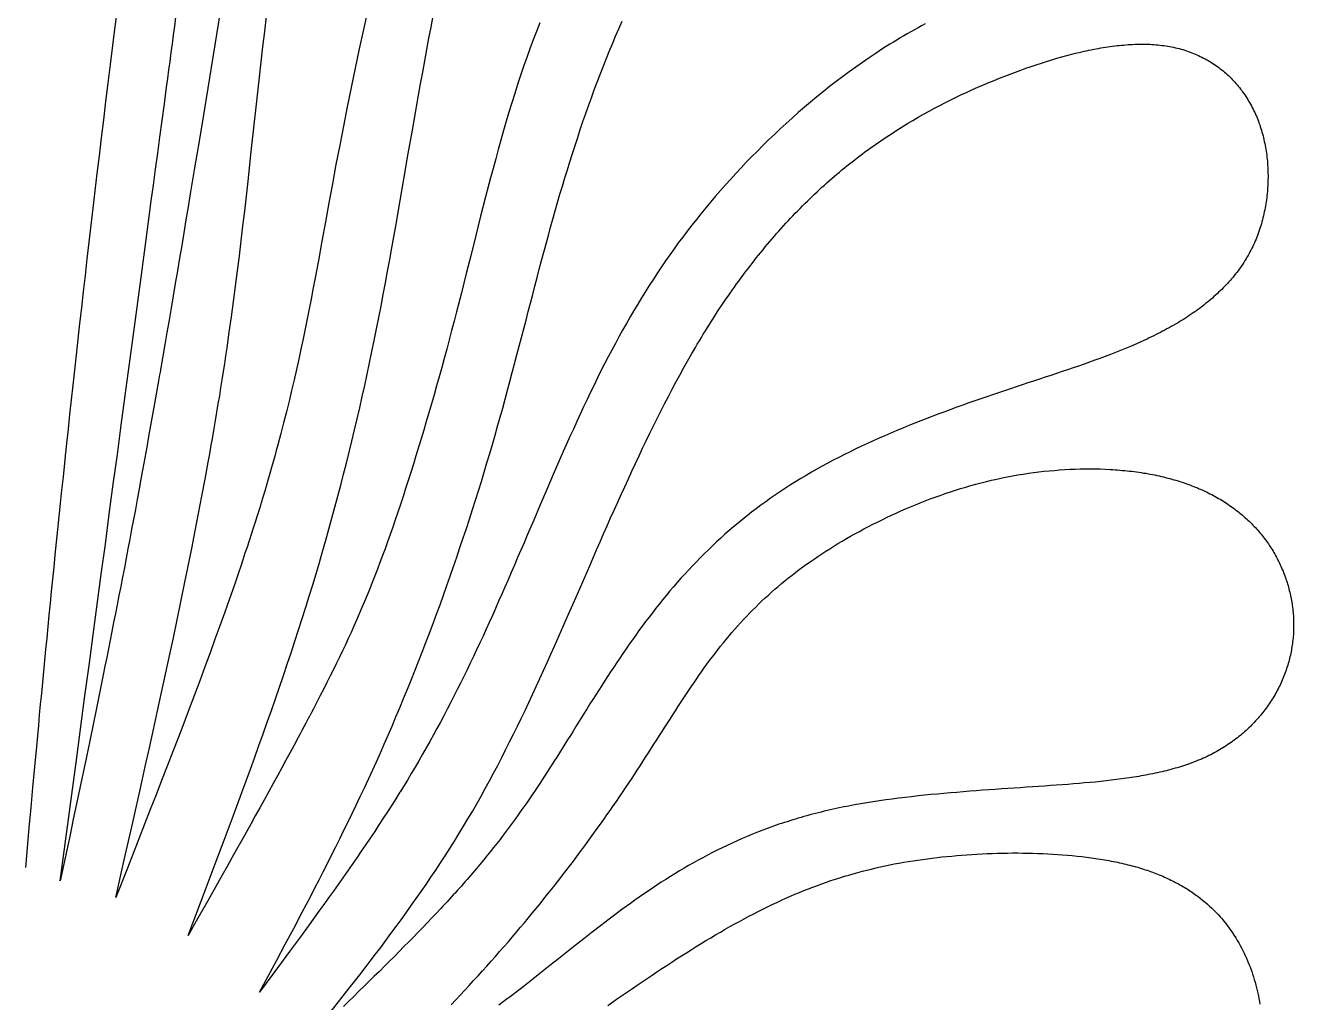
# Model space of a CAD drawing. Extents: x 0 to 279, y 0 to 212.
# Drawn here: x 147.55 to 160.44, y 119.99 to 129.92 of the extents above; entities that cross this region are included whole.
import ezdxf

# ---------------------------------------------------------------- set-up
doc = ezdxf.new("R2010")
doc.units = 0
doc.layers.add('LAYER_1', color=18, linetype='CONTINUOUS')

msp = doc.modelspace()

# ---------------------------------------------------------------- linework, layer by layer
at = {"layer": 'LAYER_1'}
for points in [[(149.585, 130.372), (149.496, 129.828), (149.407, 129.284), (149.362, 129.013), (149.318, 128.743), (149.273, 128.474), (149.229, 128.208), (149.207, 128.076), (149.185, 127.944), (149.164, 127.814), (149.142, 127.684), (149.12, 127.555), (149.098, 127.426), (149.077, 127.299), (149.056, 127.173), (149.034, 127.048), (149.013, 126.924), (148.992, 126.801), (148.971, 126.679), (148.95, 126.559), (148.93, 126.44), (148.927, 126.425), (148.926, 126.418), (148.925, 126.414), (148.925, 126.412), (148.922, 126.397), (148.917, 126.368), (148.907, 126.309), (148.886, 126.193), (148.866, 126.079), (148.846, 125.965), (148.826, 125.853), (148.806, 125.743), (148.787, 125.633), (148.767, 125.525), (148.747, 125.418), (148.728, 125.312), (148.709, 125.208), (148.69, 125.104), (148.671, 125.002), (148.652, 124.9), (148.633, 124.8), (148.614, 124.701), (148.596, 124.603), (148.577, 124.506), (148.559, 124.41), (148.541, 124.315), (148.522, 124.22), (148.504, 124.127), (148.486, 124.034), (148.468, 123.943), (148.45, 123.852), (148.433, 123.762), (148.415, 123.672), (148.397, 123.584), (148.38, 123.496), (148.362, 123.409), (148.345, 123.322), (148.327, 123.237), (148.31, 123.151), (148.276, 122.983), (148.242, 122.816), (148.208, 122.652), (148.174, 122.489), (148.14, 122.328), (148.107, 122.169), (148.073, 122.01), (148.04, 121.853), (148.007, 121.696), (147.973, 121.54), (147.907, 121.229), (147.991, 121.856), (148.075, 122.482), (148.117, 122.795), (148.159, 123.106), (148.2, 123.417), (148.242, 123.727), (148.283, 124.036), (148.324, 124.344), (148.366, 124.65), (148.406, 124.955), (148.447, 125.258), (148.488, 125.56), (148.528, 125.859), (148.568, 126.158), (148.608, 126.456), (148.648, 126.755), (148.688, 127.056), (148.709, 127.208), (148.729, 127.36), (148.75, 127.513), (148.77, 127.667), (148.791, 127.823), (148.812, 127.979), (148.833, 128.137), (148.855, 128.297), (148.877, 128.458), (148.898, 128.621), (148.921, 128.786), (148.943, 128.953), (148.966, 129.122), (148.989, 129.294), (149, 129.38), (149.012, 129.468), (149.024, 129.555), (149.036, 129.644), (149.048, 129.733), (149.06, 129.823), (149.072, 129.913), (149.084, 130.004)], [(148.488, 130.104), (148.463, 129.909), (148.439, 129.716), (148.415, 129.524), (148.392, 129.335), (148.369, 129.147), (148.346, 128.962), (148.324, 128.778), (148.302, 128.596), (148.28, 128.417), (148.259, 128.239), (148.239, 128.063), (148.218, 127.889), (148.198, 127.718), (148.179, 127.548), (148.16, 127.38), (148.141, 127.215), (148.122, 127.051), (148.104, 126.89), (148.086, 126.731), (148.069, 126.573), (148.052, 126.418), (148.035, 126.265), (148.019, 126.114), (148.003, 125.966), (147.987, 125.819), (147.972, 125.675), (147.964, 125.604), (147.96, 125.568), (147.959, 125.559), (147.959, 125.555), (147.959, 125.553), (147.959, 125.552), (147.958, 125.543), (147.95, 125.472), (147.936, 125.333), (147.921, 125.196), (147.907, 125.062), (147.894, 124.929), (147.88, 124.798), (147.867, 124.669), (147.854, 124.541), (147.841, 124.416), (147.829, 124.292), (147.817, 124.169), (147.805, 124.049), (147.793, 123.929), (147.781, 123.812), (147.77, 123.695), (147.759, 123.58), (147.748, 123.466), (147.737, 123.354), (147.726, 123.242), (147.716, 123.132), (147.705, 123.023), (147.695, 122.914), (147.685, 122.807), (147.675, 122.7), (147.665, 122.594), (147.646, 122.385), (147.627, 122.177), (147.608, 121.972), (147.59, 121.768), (147.553, 121.363)], [(151.035, 130.077), (150.99, 129.88), (150.947, 129.683), (150.905, 129.487), (150.864, 129.29), (150.824, 129.094), (150.786, 128.898), (150.748, 128.703), (150.71, 128.507), (150.674, 128.312), (150.638, 128.117), (150.602, 127.923), (150.567, 127.728), (150.531, 127.533), (150.494, 127.337), (150.476, 127.238), (150.456, 127.138), (150.437, 127.039), (150.417, 126.938), (150.396, 126.837), (150.375, 126.735), (150.353, 126.632), (150.331, 126.528), (150.308, 126.424), (150.284, 126.318), (150.259, 126.211), (150.233, 126.103), (150.206, 125.994), (150.178, 125.883), (150.149, 125.772), (150.119, 125.658), (150.103, 125.601), (150.088, 125.543), (150.071, 125.485), (150.055, 125.427), (150.038, 125.368), (150.021, 125.309), (150.004, 125.249), (149.986, 125.189), (149.968, 125.128), (149.949, 125.067), (149.947, 125.06), (149.946, 125.056), (149.945, 125.054), (149.945, 125.053), (149.942, 125.045), (149.938, 125.03), (149.928, 124.999), (149.909, 124.937), (149.889, 124.874), (149.869, 124.811), (149.849, 124.748), (149.828, 124.684), (149.807, 124.62), (149.785, 124.556), (149.764, 124.491), (149.742, 124.425), (149.719, 124.359), (149.674, 124.227), (149.627, 124.092), (149.579, 123.957), (149.53, 123.82), (149.48, 123.682), (149.43, 123.543), (149.378, 123.402), (149.325, 123.261), (149.272, 123.119), (149.218, 122.975), (149.163, 122.831), (149.108, 122.686), (149.052, 122.541), (148.995, 122.394), (148.938, 122.247), (148.881, 122.1), (148.823, 121.952), (148.707, 121.655), (148.59, 121.357), (148.472, 121.059), (148.558, 121.44), (148.644, 121.82), (148.729, 122.2), (148.772, 122.389), (148.814, 122.578), (148.855, 122.766), (148.897, 122.954), (148.938, 123.141), (148.978, 123.327), (149.018, 123.513), (149.057, 123.697), (149.096, 123.881), (149.134, 124.064), (149.172, 124.246), (149.208, 124.426), (149.244, 124.606), (149.28, 124.784), (149.314, 124.961), (149.347, 125.136), (149.38, 125.31), (149.412, 125.483), (149.427, 125.568), (149.442, 125.654), (149.457, 125.739), (149.472, 125.823), (149.486, 125.907), (149.5, 125.991), (149.514, 126.074), (149.528, 126.156), (149.541, 126.239), (149.554, 126.32), (149.566, 126.402), (149.579, 126.483), (149.591, 126.563), (149.603, 126.643), (149.626, 126.802), (149.648, 126.96), (149.669, 127.116), (149.689, 127.271), (149.709, 127.425), (149.728, 127.579), (149.746, 127.731), (149.764, 127.883), (149.782, 128.034), (149.816, 128.336), (149.849, 128.638), (149.882, 128.939), (149.899, 129.091), (149.916, 129.243), (149.933, 129.395), (149.95, 129.549), (149.968, 129.703), (149.987, 129.859), (150.005, 130.015)], [(152.78, 129.947), (152.746, 129.86), (152.713, 129.772), (152.68, 129.683), (152.648, 129.593), (152.616, 129.503), (152.586, 129.412), (152.556, 129.32), (152.526, 129.227), (152.497, 129.134), (152.468, 129.04), (152.44, 128.946), (152.413, 128.851), (152.386, 128.755), (152.359, 128.66), (152.333, 128.564), (152.306, 128.467), (152.281, 128.371), (152.23, 128.177), (152.18, 127.982), (152.131, 127.787), (152.082, 127.592), (152.033, 127.398), (151.985, 127.204), (151.935, 127.011), (151.91, 126.915), (151.885, 126.82), (151.86, 126.725), (151.835, 126.631), (151.809, 126.536), (151.784, 126.443), (151.758, 126.35), (151.732, 126.258), (151.706, 126.166), (151.68, 126.075), (151.654, 125.985), (151.628, 125.896), (151.602, 125.807), (151.576, 125.719), (151.55, 125.633), (151.523, 125.547), (151.497, 125.462), (151.471, 125.378), (151.444, 125.295), (151.418, 125.213), (151.392, 125.132), (151.365, 125.053), (151.339, 124.975), (151.313, 124.897), (151.287, 124.822), (151.261, 124.747), (151.235, 124.674), (151.209, 124.602), (151.183, 124.532), (151.157, 124.463), (151.131, 124.395), (151.105, 124.327), (151.079, 124.261), (151.053, 124.196), (151.027, 124.131), (151, 124.067), (150.973, 124.004), (150.946, 123.94), (150.919, 123.878), (150.891, 123.815), (150.863, 123.752), (150.834, 123.69), (150.805, 123.627), (150.775, 123.565), (150.745, 123.502), (150.714, 123.438), (150.683, 123.374), (150.651, 123.31), (150.618, 123.244), (150.585, 123.178), (150.55, 123.111), (150.515, 123.044), (150.48, 122.975), (150.461, 122.94), (150.443, 122.904), (150.44, 122.9), (150.439, 122.898), (150.439, 122.897), (150.438, 122.896), (150.436, 122.892), (150.431, 122.883), (150.422, 122.865), (150.403, 122.829), (150.384, 122.793), (150.364, 122.756), (150.345, 122.72), (150.325, 122.683), (150.284, 122.607), (150.243, 122.531), (150.201, 122.454), (150.159, 122.376), (150.115, 122.296), (150.071, 122.216), (150.027, 122.135), (149.982, 122.053), (149.936, 121.971), (149.89, 121.887), (149.843, 121.803), (149.796, 121.718), (149.748, 121.633), (149.7, 121.547), (149.652, 121.461), (149.603, 121.375), (149.554, 121.287), (149.505, 121.2), (149.406, 121.024), (149.306, 120.848), (149.207, 120.671), (149.391, 121.157), (149.483, 121.4), (149.573, 121.642), (149.664, 121.884), (149.753, 122.124), (149.797, 122.245), (149.841, 122.364), (149.884, 122.484), (149.927, 122.603), (149.969, 122.722), (150.012, 122.841), (150.053, 122.96), (150.094, 123.078), (150.135, 123.195), (150.175, 123.313), (150.215, 123.43), (150.253, 123.546), (150.292, 123.662), (150.329, 123.778), (150.366, 123.893), (150.402, 124.008), (150.438, 124.122), (150.473, 124.236), (150.507, 124.349), (150.541, 124.462), (150.574, 124.575), (150.606, 124.688), (150.637, 124.8), (150.669, 124.913), (150.699, 125.025), (150.729, 125.137), (150.759, 125.249), (150.787, 125.361), (150.816, 125.473), (150.844, 125.585), (150.871, 125.697), (150.898, 125.81), (150.925, 125.922), (150.951, 126.035), (150.976, 126.149), (151.002, 126.262), (151.026, 126.376), (151.051, 126.49), (151.075, 126.605), (151.099, 126.72), (151.122, 126.836), (151.145, 126.952), (151.168, 127.069), (151.19, 127.187), (151.213, 127.305), (151.235, 127.423), (151.256, 127.542), (151.278, 127.661), (151.32, 127.9), (151.362, 128.14), (151.404, 128.379), (151.445, 128.618), (151.487, 128.856), (151.508, 128.975), (151.528, 129.093), (151.549, 129.211), (151.57, 129.328), (151.591, 129.444), (151.612, 129.56), (151.633, 129.675), (151.655, 129.79), (151.677, 129.903), (151.698, 130.016)], [(156.697, 129.935), (156.661, 129.915), (156.625, 129.895), (156.589, 129.875), (156.552, 129.855), (156.516, 129.835), (156.481, 129.814), (156.445, 129.793), (156.409, 129.771), (156.374, 129.75), (156.339, 129.728), (156.268, 129.684), (156.198, 129.638), (156.129, 129.592), (156.061, 129.545), (155.993, 129.497), (155.925, 129.448), (155.858, 129.399), (155.792, 129.349), (155.726, 129.298), (155.661, 129.246), (155.597, 129.194), (155.533, 129.141), (155.47, 129.088), (155.408, 129.034), (155.346, 128.979), (155.285, 128.924), (155.225, 128.869), (155.166, 128.813), (155.107, 128.757), (155.049, 128.7), (154.992, 128.644), (154.936, 128.587), (154.88, 128.529), (154.826, 128.472), (154.772, 128.414), (154.719, 128.356), (154.667, 128.299), (154.616, 128.241), (154.565, 128.182), (154.516, 128.124), (154.467, 128.066), (154.419, 128.007), (154.372, 127.948), (154.325, 127.889), (154.279, 127.83), (154.234, 127.77), (154.189, 127.71), (154.146, 127.65), (154.102, 127.589), (154.06, 127.528), (154.018, 127.466), (153.976, 127.405), (153.935, 127.342), (153.894, 127.279), (153.854, 127.216), (153.815, 127.152), (153.776, 127.088), (153.737, 127.023), (153.699, 126.958), (153.661, 126.892), (153.623, 126.825), (153.586, 126.757), (153.549, 126.689), (153.512, 126.621), (153.475, 126.551), (153.439, 126.481), (153.403, 126.41), (153.367, 126.338), (153.332, 126.266), (153.296, 126.193), (153.261, 126.119), (153.226, 126.045), (153.191, 125.97), (153.156, 125.894), (153.122, 125.819), (153.087, 125.742), (153.053, 125.666), (153.019, 125.589), (152.985, 125.512), (152.918, 125.358), (152.851, 125.203), (152.785, 125.048), (152.719, 124.894), (152.653, 124.74), (152.621, 124.664), (152.588, 124.587), (152.556, 124.512), (152.523, 124.436), (152.491, 124.362), (152.459, 124.287), (152.427, 124.213), (152.395, 124.14), (152.363, 124.068), (152.331, 123.996), (152.299, 123.925), (152.268, 123.854), (152.236, 123.784), (152.204, 123.714), (152.171, 123.645), (152.139, 123.576), (152.107, 123.507), (152.074, 123.439), (152.042, 123.372), (152.009, 123.305), (151.976, 123.238), (151.942, 123.171), (151.909, 123.104), (151.875, 123.038), (151.841, 122.972), (151.806, 122.906), (151.771, 122.841), (151.736, 122.775), (151.7, 122.71), (151.663, 122.644), (151.627, 122.579), (151.589, 122.514), (151.552, 122.448), (151.513, 122.383), (151.475, 122.317), (151.435, 122.252), (151.395, 122.186), (151.375, 122.153), (151.365, 122.137), (151.364, 122.136), (151.364, 122.135), (151.363, 122.134), (151.362, 122.132), (151.359, 122.128), (151.318, 122.062), (151.276, 121.996), (151.234, 121.929), (151.19, 121.863), (151.147, 121.796), (151.103, 121.73), (151.058, 121.663), (151.013, 121.596), (150.967, 121.528), (150.921, 121.461), (150.874, 121.394), (150.827, 121.326), (150.78, 121.258), (150.732, 121.191), (150.684, 121.123), (150.635, 121.055), (150.586, 120.987), (150.537, 120.919), (150.438, 120.782), (150.339, 120.646), (150.238, 120.509), (150.137, 120.372), (149.934, 120.098), (150.108, 120.421), (150.194, 120.583), (150.281, 120.745), (150.367, 120.908), (150.453, 121.072), (150.495, 121.155), (150.538, 121.237), (150.581, 121.32), (150.623, 121.404), (150.665, 121.487), (150.707, 121.572), (150.75, 121.656), (150.791, 121.741), (150.833, 121.826), (150.875, 121.912), (150.916, 121.998), (150.957, 122.085), (150.998, 122.173), (151.039, 122.26), (151.08, 122.349), (151.12, 122.438), (151.161, 122.528), (151.201, 122.618), (151.24, 122.709), (151.28, 122.801), (151.319, 122.893), (151.358, 122.986), (151.397, 123.08), (151.435, 123.174), (151.473, 123.268), (151.511, 123.363), (151.549, 123.458), (151.586, 123.553), (151.623, 123.649), (151.659, 123.745), (151.696, 123.841), (151.731, 123.938), (151.767, 124.034), (151.802, 124.131), (151.836, 124.228), (151.871, 124.325), (151.904, 124.422), (151.938, 124.518), (151.97, 124.615), (152.003, 124.712), (152.035, 124.808), (152.066, 124.904), (152.097, 125), (152.128, 125.096), (152.158, 125.191), (152.187, 125.286), (152.216, 125.381), (152.244, 125.475), (152.272, 125.569), (152.299, 125.662), (152.326, 125.755), (152.352, 125.848), (152.378, 125.94), (152.404, 126.031), (152.429, 126.122), (152.453, 126.213), (152.477, 126.303), (152.501, 126.393), (152.525, 126.483), (152.549, 126.572), (152.572, 126.661), (152.595, 126.749), (152.618, 126.837), (152.641, 126.925), (152.663, 127.012), (152.686, 127.099), (152.709, 127.186), (152.731, 127.272), (152.754, 127.358), (152.776, 127.444), (152.799, 127.53), (152.822, 127.615), (152.845, 127.7), (152.868, 127.784), (152.891, 127.869), (152.914, 127.953), (152.938, 128.037), (152.962, 128.121), (152.986, 128.204), (153.011, 128.287), (153.036, 128.37), (153.061, 128.453), (153.087, 128.535), (153.113, 128.618), (153.139, 128.699), (153.166, 128.781), (153.193, 128.862), (153.22, 128.943), (153.248, 129.024), (153.277, 129.104), (153.305, 129.184), (153.335, 129.264), (153.364, 129.343), (153.394, 129.422), (153.425, 129.5), (153.456, 129.578), (153.487, 129.656), (153.519, 129.733), (153.552, 129.81), (153.585, 129.886), (153.618, 129.962)], [(150.627, 119.861), (150.736, 119.999), (150.844, 120.136), (150.898, 120.205), (150.951, 120.274), (151.005, 120.343), (151.058, 120.413), (151.111, 120.482), (151.164, 120.552), (151.216, 120.622), (151.268, 120.692), (151.32, 120.763), (151.372, 120.833), (151.423, 120.904), (151.474, 120.976), (151.525, 121.047), (151.575, 121.119), (151.625, 121.191), (151.674, 121.264), (151.723, 121.337), (151.771, 121.41), (151.819, 121.483), (151.867, 121.557), (151.914, 121.632), (151.96, 121.707), (152.006, 121.782), (152.051, 121.858), (152.096, 121.934), (152.14, 122.011), (152.184, 122.088), (152.227, 122.166), (152.269, 122.244), (152.311, 122.322), (152.353, 122.401), (152.394, 122.48), (152.434, 122.559), (152.474, 122.639), (152.514, 122.719), (152.554, 122.799), (152.593, 122.879), (152.631, 122.96), (152.67, 123.041), (152.708, 123.122), (152.745, 123.203), (152.783, 123.285), (152.82, 123.366), (152.857, 123.448), (152.894, 123.53), (152.93, 123.612), (153.003, 123.775), (153.074, 123.939), (153.146, 124.103), (153.217, 124.266), (153.288, 124.429), (153.359, 124.592), (153.394, 124.673), (153.43, 124.754), (153.466, 124.834), (153.501, 124.915), (153.537, 124.995), (153.573, 125.075), (153.609, 125.154), (153.645, 125.233), (153.681, 125.312), (153.717, 125.39), (153.753, 125.468), (153.79, 125.546), (153.826, 125.623), (153.863, 125.7), (153.9, 125.776), (153.937, 125.852), (153.975, 125.927), (154.012, 126.002), (154.05, 126.076), (154.088, 126.15), (154.127, 126.223), (154.165, 126.295), (154.204, 126.367), (154.243, 126.438), (154.283, 126.508), (154.322, 126.578), (154.362, 126.647), (154.382, 126.681), (154.403, 126.715), (154.423, 126.749), (154.443, 126.782), (154.464, 126.816), (154.484, 126.849), (154.505, 126.882), (154.526, 126.915), (154.546, 126.947), (154.567, 126.98), (154.588, 127.012), (154.609, 127.044), (154.631, 127.076), (154.652, 127.107), (154.673, 127.139), (154.695, 127.17), (154.716, 127.201), (154.738, 127.232), (154.759, 127.262), (154.781, 127.293), (154.803, 127.323), (154.825, 127.353), (154.847, 127.382), (154.869, 127.412), (154.891, 127.441), (154.914, 127.471), (154.936, 127.499), (154.959, 127.528), (154.981, 127.557), (155.004, 127.585), (155.027, 127.613), (155.05, 127.641), (155.072, 127.669), (155.095, 127.697), (155.119, 127.724), (155.142, 127.751), (155.165, 127.778), (155.188, 127.805), (155.212, 127.831), (155.235, 127.858), (155.259, 127.884), (155.283, 127.91), (155.306, 127.936), (155.33, 127.961), (155.354, 127.986), (155.378, 128.012), (155.402, 128.037), (155.427, 128.061), (155.451, 128.086), (155.475, 128.11), (155.5, 128.134), (155.524, 128.158), (155.549, 128.182), (155.574, 128.206), (155.599, 128.229), (155.624, 128.252), (155.649, 128.275), (155.674, 128.298), (155.699, 128.32), (155.724, 128.343), (155.749, 128.365), (155.775, 128.387), (155.8, 128.409), (155.826, 128.43), (155.852, 128.451), (155.877, 128.473), (155.903, 128.494), (155.929, 128.514), (155.955, 128.535), (155.981, 128.555), (156.007, 128.575), (156.034, 128.595), (156.06, 128.615), (156.086, 128.635), (156.113, 128.654), (156.139, 128.673), (156.193, 128.711), (156.246, 128.748), (156.3, 128.785), (156.354, 128.82), (156.409, 128.855), (156.463, 128.889), (156.518, 128.922), (156.572, 128.955), (156.627, 128.987), (156.682, 129.018), (156.737, 129.049), (156.792, 129.078), (156.848, 129.107), (156.903, 129.136), (156.958, 129.164), (157.013, 129.191), (157.068, 129.217), (157.124, 129.243), (157.179, 129.268), (157.234, 129.292), (157.289, 129.316), (157.343, 129.339), (157.398, 129.362), (157.452, 129.384), (157.507, 129.405), (157.561, 129.426), (157.615, 129.446), (157.668, 129.466), (157.721, 129.485), (157.775, 129.503), (157.827, 129.521), (157.88, 129.538), (157.932, 129.555), (157.984, 129.571), (158.035, 129.586), (158.087, 129.601), (158.137, 129.614), (158.188, 129.628), (158.213, 129.634), (158.238, 129.64), (158.263, 129.646), (158.288, 129.652), (158.312, 129.657), (158.337, 129.663), (158.361, 129.668), (158.386, 129.673), (158.41, 129.678), (158.434, 129.683), (158.458, 129.687), (158.482, 129.691), (158.506, 129.695), (158.53, 129.699), (158.554, 129.702), (158.577, 129.706), (158.601, 129.709), (158.624, 129.712), (158.647, 129.715), (158.67, 129.717), (158.693, 129.719), (158.716, 129.721), (158.738, 129.723), (158.761, 129.725), (158.783, 129.726), (158.806, 129.727), (158.828, 129.728), (158.85, 129.729), (158.872, 129.729), (158.893, 129.73), (158.915, 129.729), (158.936, 129.729), (158.958, 129.729), (158.979, 129.728), (159, 129.727), (159.021, 129.725), (159.042, 129.724), (159.062, 129.722), (159.083, 129.72), (159.103, 129.717), (159.123, 129.715), (159.143, 129.712), (159.163, 129.709), (159.183, 129.705), (159.202, 129.702), (159.222, 129.698), (159.241, 129.693), (159.26, 129.689), (159.279, 129.684), (159.298, 129.679), (159.317, 129.674), (159.335, 129.668), (159.353, 129.662), (159.371, 129.656), (159.389, 129.65), (159.407, 129.643), (159.425, 129.636), (159.442, 129.629), (159.459, 129.621), (159.476, 129.614), (159.493, 129.606), (159.51, 129.598), (159.527, 129.589), (159.543, 129.58), (159.559, 129.572), (159.575, 129.562), (159.591, 129.553), (159.607, 129.543), (159.622, 129.533), (159.637, 129.523), (159.653, 129.513), (159.667, 129.502), (159.682, 129.492), (159.697, 129.48), (159.711, 129.469), (159.725, 129.458), (159.739, 129.446), (159.753, 129.434), (159.766, 129.422), (159.78, 129.41), (159.793, 129.397), (159.806, 129.384), (159.819, 129.371), (159.831, 129.358), (159.844, 129.345), (159.856, 129.331), (159.868, 129.317), (159.88, 129.303), (159.891, 129.289), (159.902, 129.274), (159.914, 129.26), (159.924, 129.245), (159.935, 129.23), (159.946, 129.215), (159.956, 129.199), (159.966, 129.184), (159.976, 129.168), (159.985, 129.152), (159.995, 129.136), (160.004, 129.12), (160.013, 129.103), (160.022, 129.087), (160.03, 129.07), (160.039, 129.053), (160.047, 129.036), (160.055, 129.018), (160.062, 129.001), (160.07, 128.983), (160.077, 128.965), (160.084, 128.947), (160.09, 128.929), (160.097, 128.911), (160.103, 128.893), (160.109, 128.874), (160.115, 128.855), (160.12, 128.836), (160.126, 128.817), (160.131, 128.798), (160.135, 128.779), (160.14, 128.76), (160.144, 128.74), (160.148, 128.721), (160.152, 128.701), (160.156, 128.681), (160.159, 128.661), (160.163, 128.641), (160.165, 128.621), (160.168, 128.601), (160.171, 128.581), (160.173, 128.561), (160.175, 128.541), (160.176, 128.52), (160.178, 128.5), (160.179, 128.479), (160.18, 128.459), (160.181, 128.438), (160.181, 128.418), (160.182, 128.397), (160.182, 128.376), (160.181, 128.356), (160.181, 128.335), (160.18, 128.314), (160.179, 128.294), (160.178, 128.273), (160.177, 128.252), (160.175, 128.231), (160.173, 128.211), (160.171, 128.19), (160.168, 128.169), (160.166, 128.149), (160.163, 128.128), (160.16, 128.108), (160.156, 128.087), (160.153, 128.067), (160.149, 128.046), (160.144, 128.026), (160.14, 128.005), (160.135, 127.985), (160.13, 127.965), (160.125, 127.945), (160.12, 127.925), (160.114, 127.905), (160.108, 127.885), (160.102, 127.865), (160.096, 127.846), (160.089, 127.826), (160.082, 127.806), (160.075, 127.787), (160.067, 127.768), (160.06, 127.749), (160.052, 127.73), (160.043, 127.711), (160.035, 127.692), (160.026, 127.674), (160.017, 127.655), (160.008, 127.637), (159.998, 127.619), (159.989, 127.601), (159.979, 127.583), (159.968, 127.565), (159.958, 127.547), (159.947, 127.53), (159.936, 127.512), (159.925, 127.495), (159.913, 127.478), (159.901, 127.461), (159.889, 127.444), (159.877, 127.428), (159.865, 127.411), (159.852, 127.395), (159.839, 127.378), (159.826, 127.362), (159.812, 127.346), (159.799, 127.33), (159.785, 127.315), (159.77, 127.299), (159.756, 127.283), (159.741, 127.268), (159.726, 127.253), (159.711, 127.238), (159.696, 127.223), (159.68, 127.208), (159.665, 127.193), (159.649, 127.178), (159.632, 127.164), (159.616, 127.149), (159.599, 127.135), (159.582, 127.121), (159.565, 127.107), (159.548, 127.093), (159.53, 127.079), (159.512, 127.065), (159.494, 127.051), (159.476, 127.038), (159.458, 127.024), (159.439, 127.011), (159.42, 126.998), (159.401, 126.985), (159.382, 126.972), (159.362, 126.959), (159.342, 126.946), (159.322, 126.933), (159.302, 126.921), (159.282, 126.908), (159.261, 126.896), (159.24, 126.884), (159.219, 126.872), (159.198, 126.86), (159.177, 126.848), (159.155, 126.836), (159.133, 126.824), (159.111, 126.812), (159.089, 126.801), (159.067, 126.789), (159.044, 126.778), (159.021, 126.766), (158.998, 126.755), (158.975, 126.744), (158.952, 126.733), (158.928, 126.722), (158.881, 126.7), (158.832, 126.679), (158.783, 126.658), (158.733, 126.637), (158.683, 126.617), (158.632, 126.596), (158.58, 126.576), (158.527, 126.556), (158.474, 126.537), (158.421, 126.517), (158.367, 126.498), (158.312, 126.478), (158.257, 126.459), (158.201, 126.44), (158.145, 126.421), (158.089, 126.402), (158.032, 126.383), (157.974, 126.364), (157.917, 126.345), (157.859, 126.325), (157.8, 126.306), (157.741, 126.287), (157.682, 126.267), (157.623, 126.248), (157.563, 126.228), (157.503, 126.208), (157.443, 126.188), (157.383, 126.168), (157.323, 126.147), (157.262, 126.126), (157.201, 126.105), (157.14, 126.084), (157.079, 126.062), (157.018, 126.04), (156.957, 126.018), (156.896, 125.995), (156.835, 125.973), (156.774, 125.949), (156.713, 125.926), (156.652, 125.902), (156.591, 125.878), (156.53, 125.853), (156.47, 125.828), (156.409, 125.803), (156.349, 125.777), (156.289, 125.751), (156.23, 125.725), (156.17, 125.698), (156.111, 125.671), (156.052, 125.644), (155.994, 125.616), (155.936, 125.588), (155.878, 125.559), (155.821, 125.53), (155.764, 125.501), (155.708, 125.471), (155.652, 125.441), (155.597, 125.41), (155.542, 125.379), (155.488, 125.347), (155.434, 125.316), (155.381, 125.283), (155.329, 125.251), (155.277, 125.217), (155.226, 125.184), (155.176, 125.15), (155.126, 125.115), (155.077, 125.08), (155.029, 125.045), (154.981, 125.009), (154.934, 124.973), (154.888, 124.937), (154.842, 124.9), (154.796, 124.863), (154.751, 124.825), (154.707, 124.787), (154.663, 124.749), (154.62, 124.71), (154.578, 124.671), (154.535, 124.631), (154.494, 124.591), (154.453, 124.551), (154.412, 124.51), (154.372, 124.469), (154.332, 124.428), (154.293, 124.386), (154.255, 124.344), (154.216, 124.302), (154.178, 124.259), (154.141, 124.216), (154.104, 124.173), (154.068, 124.13), (154.031, 124.086), (153.996, 124.041), (153.96, 123.997), (153.925, 123.952), (153.891, 123.907), (153.857, 123.862), (153.823, 123.816), (153.789, 123.77), (153.756, 123.724), (153.723, 123.678), (153.69, 123.632), (153.658, 123.585), (153.626, 123.539), (153.594, 123.492), (153.563, 123.445), (153.532, 123.399), (153.501, 123.352), (153.47, 123.305), (153.44, 123.258), (153.41, 123.211), (153.38, 123.165), (153.35, 123.118), (153.321, 123.071), (153.291, 123.025), (153.262, 122.978), (153.233, 122.932), (153.205, 122.886), (153.176, 122.84), (153.148, 122.795), (153.12, 122.749), (153.092, 122.704), (153.064, 122.659), (153.036, 122.615), (153.008, 122.571), (152.98, 122.527), (152.953, 122.483), (152.925, 122.44), (152.898, 122.397), (152.871, 122.355), (152.843, 122.312), (152.816, 122.27), (152.788, 122.228), (152.76, 122.186), (152.733, 122.145), (152.705, 122.103), (152.676, 122.062), (152.648, 122.021), (152.619, 121.98), (152.59, 121.938), (152.561, 121.897), (152.531, 121.856), (152.501, 121.815), (152.471, 121.774), (152.44, 121.732), (152.409, 121.691), (152.377, 121.649), (152.344, 121.607), (152.311, 121.565), (152.278, 121.523), (152.243, 121.481), (152.208, 121.438), (152.173, 121.395), (152.137, 121.352), (152.118, 121.33), (152.1, 121.308), (152.081, 121.286), (152.062, 121.264), (152.043, 121.242), (152.023, 121.22), (152.004, 121.198), (151.984, 121.175), (151.964, 121.153), (151.943, 121.13), (151.923, 121.107), (151.902, 121.084), (151.881, 121.062), (151.86, 121.038), (151.839, 121.015), (151.817, 120.992), (151.796, 120.969), (151.774, 120.945), (151.73, 120.898), (151.685, 120.851), (151.639, 120.803), (151.593, 120.755), (151.546, 120.706), (151.498, 120.657), (151.45, 120.608), (151.401, 120.559), (151.352, 120.509), (151.303, 120.459), (151.252, 120.409), (151.202, 120.359), (151.151, 120.308), (151.099, 120.258), (151.048, 120.207), (150.996, 120.156), (150.943, 120.105), (150.891, 120.053), (150.838, 120.002), (150.785, 119.95)], [(151.881, 119.969), (151.927, 120.018), (151.973, 120.067), (152.018, 120.116), (152.064, 120.165), (152.109, 120.215), (152.154, 120.264), (152.198, 120.313), (152.242, 120.362), (152.286, 120.411), (152.33, 120.46), (152.373, 120.509), (152.415, 120.557), (152.458, 120.606), (152.5, 120.655), (152.542, 120.704), (152.583, 120.753), (152.624, 120.801), (152.664, 120.85), (152.704, 120.898), (152.744, 120.947), (152.784, 120.995), (152.823, 121.044), (152.861, 121.092), (152.9, 121.14), (152.937, 121.188), (152.975, 121.236), (153.012, 121.284), (153.049, 121.332), (153.085, 121.38), (153.122, 121.427), (153.157, 121.475), (153.193, 121.522), (153.228, 121.57), (153.263, 121.617), (153.297, 121.664), (153.331, 121.711), (153.365, 121.758), (153.398, 121.804), (153.431, 121.851), (153.463, 121.897), (153.496, 121.943), (153.528, 121.989), (153.559, 122.035), (153.59, 122.081), (153.621, 122.127), (153.652, 122.172), (153.682, 122.217), (153.712, 122.262), (153.742, 122.307), (153.771, 122.352), (153.8, 122.397), (153.829, 122.441), (153.857, 122.485), (153.885, 122.529), (153.913, 122.573), (153.941, 122.616), (153.969, 122.66), (153.996, 122.703), (154.024, 122.745), (154.051, 122.788), (154.078, 122.83), (154.105, 122.872), (154.132, 122.914), (154.159, 122.955), (154.185, 122.996), (154.212, 123.037), (154.239, 123.078), (154.265, 123.118), (154.292, 123.158), (154.319, 123.198), (154.345, 123.237), (154.372, 123.276), (154.399, 123.315), (154.426, 123.353), (154.453, 123.391), (154.48, 123.429), (154.507, 123.466), (154.535, 123.503), (154.562, 123.539), (154.59, 123.575), (154.618, 123.611), (154.647, 123.646), (154.675, 123.681), (154.704, 123.716), (154.733, 123.75), (154.762, 123.784), (154.791, 123.817), (154.821, 123.85), (154.851, 123.883), (154.882, 123.915), (154.912, 123.947), (154.943, 123.979), (154.975, 124.01), (155.006, 124.041), (155.038, 124.072), (155.071, 124.102), (155.104, 124.132), (155.137, 124.162), (155.17, 124.191), (155.204, 124.22), (155.239, 124.249), (155.274, 124.278), (155.309, 124.306), (155.345, 124.334), (155.381, 124.362), (155.417, 124.39), (155.454, 124.417), (155.492, 124.444), (155.53, 124.471), (155.569, 124.498), (155.608, 124.525), (155.647, 124.551), (155.688, 124.577), (155.728, 124.603), (155.77, 124.629), (155.811, 124.654), (155.854, 124.679), (155.897, 124.705), (155.94, 124.73), (155.984, 124.754), (156.029, 124.779), (156.074, 124.803), (156.12, 124.827), (156.166, 124.851), (156.212, 124.874), (156.259, 124.897), (156.306, 124.92), (156.354, 124.943), (156.402, 124.965), (156.451, 124.986), (156.499, 125.008), (156.549, 125.029), (156.598, 125.049), (156.648, 125.069), (156.698, 125.089), (156.749, 125.108), (156.8, 125.127), (156.851, 125.145), (156.902, 125.163), (156.954, 125.18), (157.005, 125.197), (157.057, 125.213), (157.11, 125.229), (157.162, 125.244), (157.214, 125.259), (157.267, 125.272), (157.32, 125.286), (157.373, 125.298), (157.426, 125.31), (157.479, 125.322), (157.532, 125.333), (157.586, 125.343), (157.639, 125.352), (157.692, 125.361), (157.746, 125.369), (157.799, 125.376), (157.852, 125.383), (157.905, 125.389), (157.958, 125.395), (158.011, 125.399), (158.064, 125.404), (158.116, 125.407), (158.169, 125.41), (158.221, 125.412), (158.273, 125.413), (158.325, 125.414), (158.376, 125.414), (158.427, 125.414), (158.478, 125.413), (158.528, 125.411), (158.578, 125.408), (158.603, 125.407), (158.628, 125.405), (158.652, 125.403), (158.677, 125.401), (158.701, 125.399), (158.726, 125.397), (158.75, 125.394), (158.774, 125.392), (158.798, 125.389), (158.822, 125.386), (158.845, 125.383), (158.869, 125.38), (158.892, 125.376), (158.916, 125.372), (158.939, 125.369), (158.962, 125.365), (158.984, 125.361), (159.007, 125.356), (159.03, 125.352), (159.052, 125.347), (159.074, 125.342), (159.096, 125.337), (159.118, 125.332), (159.14, 125.327), (159.162, 125.321), (159.183, 125.316), (159.204, 125.31), (159.225, 125.304), (159.246, 125.298), (159.267, 125.292), (159.287, 125.285), (159.308, 125.279), (159.328, 125.272), (159.348, 125.265), (159.368, 125.258), (159.387, 125.251), (159.407, 125.243), (159.426, 125.236), (159.445, 125.228), (159.464, 125.22), (159.483, 125.212), (159.502, 125.204), (159.52, 125.196), (159.538, 125.187), (159.557, 125.179), (159.574, 125.17), (159.592, 125.161), (159.61, 125.152), (159.627, 125.143), (159.644, 125.133), (159.661, 125.124), (159.678, 125.114), (159.695, 125.105), (159.711, 125.095), (159.728, 125.085), (159.744, 125.074), (159.76, 125.064), (159.775, 125.054), (159.791, 125.043), (159.806, 125.032), (159.822, 125.021), (159.837, 125.01), (159.852, 124.999), (159.866, 124.988), (159.881, 124.977), (159.895, 124.965), (159.909, 124.953), (159.923, 124.942), (159.937, 124.93), (159.951, 124.918), (159.964, 124.906), (159.977, 124.893), (159.99, 124.881), (160.003, 124.868), (160.016, 124.856), (160.029, 124.843), (160.041, 124.83), (160.053, 124.817), (160.065, 124.804), (160.077, 124.79), (160.089, 124.777), (160.1, 124.764), (160.111, 124.75), (160.122, 124.736), (160.133, 124.722), (160.144, 124.709), (160.155, 124.694), (160.165, 124.68), (160.175, 124.666), (160.185, 124.652), (160.195, 124.637), (160.205, 124.623), (160.214, 124.608), (160.223, 124.593), (160.233, 124.578), (160.241, 124.563), (160.25, 124.548), (160.259, 124.533), (160.267, 124.517), (160.275, 124.502), (160.283, 124.487), (160.291, 124.471), (160.299, 124.455), (160.306, 124.44), (160.313, 124.424), (160.32, 124.408), (160.327, 124.392), (160.334, 124.376), (160.34, 124.36), (160.346, 124.343), (160.353, 124.327), (160.358, 124.311), (160.364, 124.294), (160.37, 124.278), (160.375, 124.261), (160.38, 124.245), (160.385, 124.228), (160.39, 124.211), (160.394, 124.194), (160.398, 124.177), (160.403, 124.161), (160.407, 124.144), (160.41, 124.127), (160.414, 124.11), (160.417, 124.093), (160.42, 124.075), (160.423, 124.058), (160.426, 124.041), (160.428, 124.024), (160.431, 124.007), (160.433, 123.989), (160.434, 123.972), (160.436, 123.955), (160.438, 123.938), (160.439, 123.92), (160.44, 123.903), (160.441, 123.885), (160.441, 123.868), (160.442, 123.851), (160.442, 123.833), (160.442, 123.816), (160.442, 123.798), (160.441, 123.781), (160.441, 123.763), (160.44, 123.746), (160.439, 123.729), (160.437, 123.711), (160.436, 123.694), (160.434, 123.676), (160.432, 123.659), (160.43, 123.641), (160.428, 123.624), (160.425, 123.607), (160.422, 123.589), (160.419, 123.572), (160.416, 123.555), (160.413, 123.538), (160.409, 123.52), (160.405, 123.503), (160.401, 123.486), (160.396, 123.469), (160.392, 123.452), (160.387, 123.435), (160.382, 123.418), (160.377, 123.401), (160.371, 123.384), (160.365, 123.367), (160.359, 123.35), (160.353, 123.333), (160.347, 123.316), (160.34, 123.3), (160.333, 123.283), (160.326, 123.267), (160.319, 123.25), (160.311, 123.234), (160.304, 123.217), (160.296, 123.201), (160.288, 123.185), (160.279, 123.169), (160.271, 123.153), (160.262, 123.137), (160.253, 123.121), (160.244, 123.105), (160.234, 123.089), (160.225, 123.074), (160.215, 123.058), (160.205, 123.043), (160.194, 123.027), (160.184, 123.012), (160.173, 122.997), (160.162, 122.982), (160.151, 122.967), (160.14, 122.952), (160.128, 122.937), (160.117, 122.923), (160.105, 122.908), (160.092, 122.894), (160.08, 122.88), (160.068, 122.866), (160.055, 122.852), (160.042, 122.838), (160.029, 122.824), (160.015, 122.81), (160.002, 122.797), (159.988, 122.783), (159.974, 122.77), (159.96, 122.757), (159.945, 122.744), (159.931, 122.731), (159.916, 122.719), (159.901, 122.706), (159.886, 122.694), (159.871, 122.682), (159.855, 122.67), (159.839, 122.658), (159.824, 122.646), (159.807, 122.635), (159.791, 122.623), (159.775, 122.612), (159.758, 122.601), (159.741, 122.59), (159.724, 122.579), (159.707, 122.569), (159.689, 122.558), (159.672, 122.548), (159.654, 122.538), (159.636, 122.528), (159.618, 122.519), (159.599, 122.509), (159.581, 122.5), (159.562, 122.491), (159.543, 122.482), (159.524, 122.474), (159.505, 122.465), (159.485, 122.457), (159.466, 122.449), (159.446, 122.441), (159.426, 122.433), (159.406, 122.426), (159.385, 122.418), (159.365, 122.411), (159.344, 122.404), (159.323, 122.397), (159.302, 122.39), (159.281, 122.384), (159.259, 122.377), (159.238, 122.371), (159.216, 122.365), (159.194, 122.359), (159.172, 122.353), (159.15, 122.347), (159.127, 122.342), (159.105, 122.336), (159.082, 122.331), (159.059, 122.326), (159.036, 122.321), (159.012, 122.316), (158.989, 122.311), (158.965, 122.307), (158.941, 122.302), (158.917, 122.298), (158.893, 122.294), (158.868, 122.289), (158.844, 122.285), (158.819, 122.281), (158.794, 122.277), (158.769, 122.274), (158.744, 122.27), (158.693, 122.263), (158.641, 122.256), (158.589, 122.25), (158.536, 122.244), (158.483, 122.238), (158.428, 122.232), (158.373, 122.227), (158.318, 122.222), (158.261, 122.217), (158.205, 122.212), (158.147, 122.208), (158.089, 122.203), (158.03, 122.199), (157.971, 122.195), (157.911, 122.19), (157.85, 122.186), (157.789, 122.182), (157.727, 122.178), (157.664, 122.174), (157.602, 122.17), (157.538, 122.165), (157.475, 122.161), (157.41, 122.157), (157.346, 122.152), (157.281, 122.148), (157.216, 122.143), (157.151, 122.138), (157.085, 122.133), (157.02, 122.127), (156.954, 122.122), (156.888, 122.116), (156.822, 122.11), (156.756, 122.104), (156.691, 122.097), (156.625, 122.09), (156.559, 122.083), (156.494, 122.075), (156.428, 122.067), (156.363, 122.059), (156.298, 122.05), (156.234, 122.041), (156.17, 122.031), (156.106, 122.021), (156.042, 122.01), (155.979, 121.999), (155.917, 121.987), (155.855, 121.975), (155.824, 121.969), (155.793, 121.962), (155.763, 121.955), (155.732, 121.949), (155.702, 121.942), (155.672, 121.935), (155.642, 121.927), (155.612, 121.92), (155.583, 121.913), (155.553, 121.905), (155.524, 121.897), (155.495, 121.889), (155.466, 121.881), (155.437, 121.873), (155.408, 121.864), (155.38, 121.856), (155.351, 121.847), (155.323, 121.838), (155.295, 121.829), (155.267, 121.82), (155.239, 121.811), (155.212, 121.802), (155.157, 121.783), (155.102, 121.763), (155.048, 121.743), (154.995, 121.722), (154.942, 121.701), (154.89, 121.679), (154.838, 121.657), (154.786, 121.634), (154.735, 121.611), (154.685, 121.588), (154.635, 121.564), (154.585, 121.539), (154.535, 121.514), (154.487, 121.489), (154.438, 121.463), (154.39, 121.437), (154.342, 121.41), (154.294, 121.383), (154.247, 121.355), (154.2, 121.328), (154.154, 121.299), (154.108, 121.271), (154.062, 121.242), (154.016, 121.213), (153.971, 121.183), (153.925, 121.153), (153.881, 121.123), (153.836, 121.092), (153.791, 121.061), (153.747, 121.03), (153.703, 120.999), (153.659, 120.967), (153.615, 120.935), (153.572, 120.903), (153.528, 120.87), (153.485, 120.838), (153.442, 120.805), (153.398, 120.772), (153.312, 120.705), (153.227, 120.638), (153.141, 120.571), (153.055, 120.503), (152.97, 120.435), (152.884, 120.366), (152.798, 120.298), (152.711, 120.23), (152.624, 120.162), (152.537, 120.094), (152.493, 120.06), (152.471, 120.043), (152.465, 120.039), (152.462, 120.037), (152.461, 120.036), (152.46, 120.035), (152.46, 120.035), (152.454, 120.031), (152.41, 119.997), (152.365, 119.964)], [(153.472, 119.961), (153.572, 120.031), (153.672, 120.1), (153.722, 120.134), (153.772, 120.169), (153.822, 120.203), (153.872, 120.237), (153.922, 120.27), (153.972, 120.303), (154.022, 120.337), (154.072, 120.369), (154.122, 120.402), (154.172, 120.434), (154.222, 120.466), (154.271, 120.497), (154.321, 120.528), (154.371, 120.559), (154.42, 120.59), (154.47, 120.62), (154.519, 120.649), (154.568, 120.678), (154.617, 120.707), (154.666, 120.735), (154.714, 120.763), (154.763, 120.79), (154.811, 120.816), (154.859, 120.842), (154.907, 120.868), (154.955, 120.893), (155.002, 120.917), (155.049, 120.941), (155.096, 120.964), (155.143, 120.987), (155.19, 121.009), (155.236, 121.03), (155.282, 121.051), (155.328, 121.071), (155.374, 121.091), (155.42, 121.11), (155.466, 121.129), (155.512, 121.147), (155.557, 121.165), (155.603, 121.182), (155.648, 121.198), (155.694, 121.214), (155.739, 121.23), (155.785, 121.245), (155.831, 121.259), (155.876, 121.274), (155.922, 121.287), (155.967, 121.3), (156.013, 121.313), (156.059, 121.325), (156.105, 121.337), (156.151, 121.348), (156.197, 121.359), (156.244, 121.37), (156.29, 121.38), (156.337, 121.39), (156.384, 121.399), (156.431, 121.408), (156.479, 121.416), (156.526, 121.424), (156.574, 121.432), (156.623, 121.439), (156.671, 121.446), (156.72, 121.453), (156.769, 121.459), (156.818, 121.465), (156.868, 121.47), (156.918, 121.476), (156.969, 121.48), (157.019, 121.485), (157.07, 121.489), (157.121, 121.493), (157.173, 121.496), (157.224, 121.5), (157.276, 121.502), (157.328, 121.505), (157.379, 121.507), (157.431, 121.508), (157.483, 121.509), (157.535, 121.51), (157.586, 121.511), (157.638, 121.511), (157.69, 121.51), (157.741, 121.51), (157.792, 121.508), (157.843, 121.507), (157.894, 121.505), (157.945, 121.503), (157.995, 121.5), (158.045, 121.497), (158.094, 121.493), (158.144, 121.489), (158.193, 121.485), (158.241, 121.48), (158.289, 121.474), (158.336, 121.469), (158.383, 121.463), (158.407, 121.459), (158.43, 121.456), (158.453, 121.452), (158.476, 121.449), (158.498, 121.445), (158.521, 121.441), (158.543, 121.437), (158.565, 121.433), (158.587, 121.429), (158.609, 121.425), (158.631, 121.421), (158.652, 121.416), (158.674, 121.411), (158.695, 121.407), (158.716, 121.402), (158.737, 121.397), (158.757, 121.392), (158.778, 121.387), (158.798, 121.381), (158.818, 121.376), (158.838, 121.37), (158.857, 121.365), (158.877, 121.359), (158.896, 121.353), (158.915, 121.347), (158.934, 121.341), (158.952, 121.335), (158.971, 121.328), (158.989, 121.322), (159.007, 121.315), (159.025, 121.309), (159.043, 121.302), (159.06, 121.295), (159.077, 121.288), (159.095, 121.281), (159.112, 121.274), (159.128, 121.266), (159.145, 121.259), (159.161, 121.252), (159.178, 121.244), (159.194, 121.236), (159.21, 121.228), (159.225, 121.22), (159.241, 121.212), (159.256, 121.204), (159.272, 121.196), (159.287, 121.188), (159.301, 121.179), (159.316, 121.171), (159.331, 121.162), (159.345, 121.153), (159.359, 121.145), (159.373, 121.136), (159.387, 121.127), (159.401, 121.118), (159.415, 121.109), (159.428, 121.099), (159.441, 121.09), (159.454, 121.08), (159.467, 121.071), (159.493, 121.052), (159.517, 121.032), (159.542, 121.012), (159.565, 120.991), (159.588, 120.971), (159.611, 120.95), (159.633, 120.928), (159.654, 120.907), (159.675, 120.885), (159.695, 120.862), (159.715, 120.84), (159.734, 120.817), (159.752, 120.794), (159.77, 120.77), (159.788, 120.746), (159.805, 120.722), (159.822, 120.698), (159.838, 120.673), (159.854, 120.648), (159.869, 120.623), (159.884, 120.598), (159.898, 120.572), (159.912, 120.547), (159.925, 120.521), (159.938, 120.494), (159.951, 120.468), (159.963, 120.441), (159.974, 120.415), (159.985, 120.388), (159.996, 120.361), (160.006, 120.334), (160.016, 120.307), (160.025, 120.279), (160.034, 120.252), (160.042, 120.224), (160.05, 120.197), (160.058, 120.169), (160.065, 120.141), (160.072, 120.114), (160.078, 120.086), (160.084, 120.058), (160.089, 120.031), (160.094, 120.003), (160.099, 119.975)]]:
    msp.add_lwpolyline(points, dxfattribs=at)

doc.saveas('drawing.dxf')
